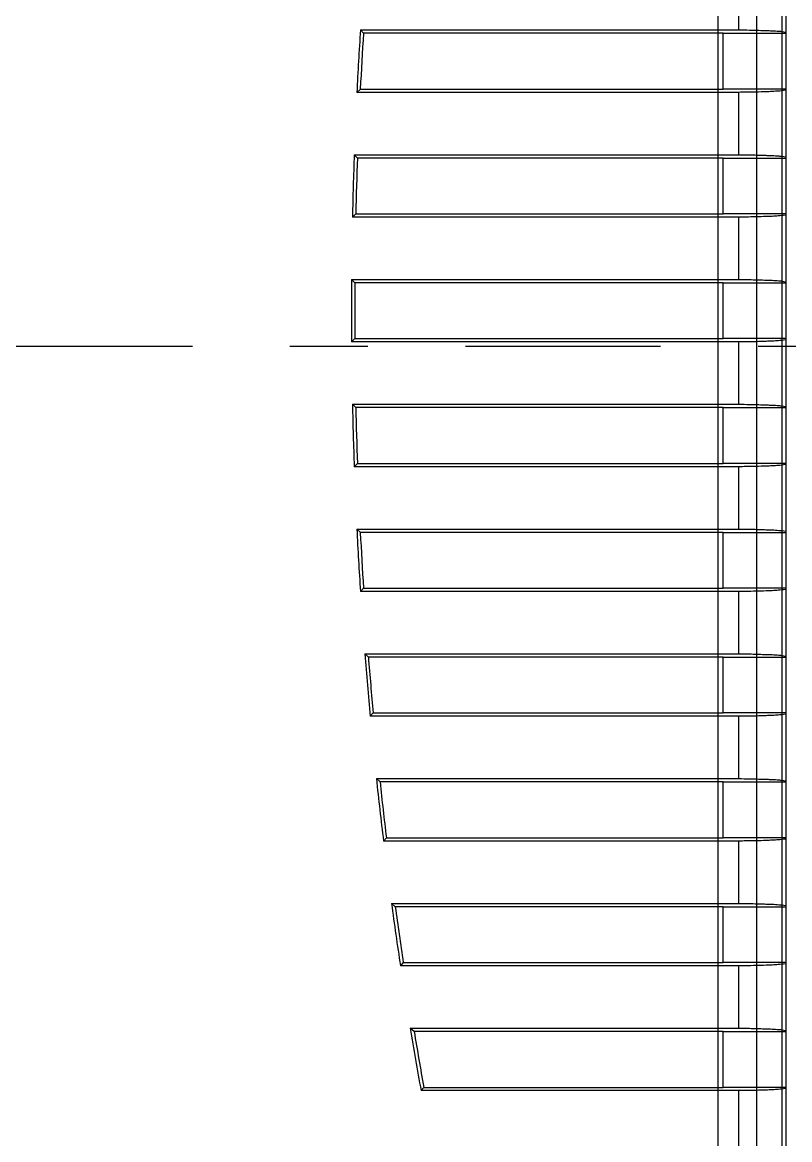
# Model space of a CAD drawing. Header units: inches. Extents: x -4 to 280, y -9 to 35.
# Drawn here: x 36.629 to 37.613, y 14.003 to 15.436 of the extents above; entities that cross this region are included whole.
import ezdxf

# ---------------------------------------------------------------- set-up
doc = ezdxf.new("R2010")
doc.units = ezdxf.units.IN
doc.header["$LTSCALE"] = 0.5
doc.header["$MEASUREMENT"] = 0
doc.linetypes.add('BORDER', pattern=[1.75, 0.5, -0.25, 0.5, -0.25, 0, -0.25])
doc.layers.get('Defpoints').update_dxf_attribs({"color": 252})
doc.layers.add('cpue05', color=7, linetype='Continuous')
doc.layers.add('PS-COVER', color=177, linetype='Continuous')

# ---------------------------------------------------------------- blocks, each defined once
blk = doc.blocks.new('IC200CPUE05')
at = {"layer": 'cpue05', "linetype": 'Continuous'}
for p, q in [((-5.4462, -4.5097), (-5.4462, 0.4603)), ((-5.4142, 0.4642), (-5.4142, -3.5146)), ((-5.4962, 0.4103), (-5.4962, -4.4597))]:
    blk.add_line(p, q, dxfattribs=at)
blk = doc.blocks.new('IC200PWR002')
at = {"layer": 'PS-COVER', "linetype": 'Continuous'}
for p, q in [((-2.3267, -1.813, -0.688), (-2.3267, -1.733, -0.688)), ((-2.2667, -1.7299, -0.688), (-2.2667, -1.8161, -0.688)), ((-2.8117, -1.813, -0.688), (-2.3267, -1.813, -0.688)), ((-2.8117, -1.813, -0.688), (-2.8078, -1.8172, -0.688)), ((-2.3467, -1.8172, -0.688), (-2.8078, -1.8172, -0.688)), ((-2.3467, -1.8888, -0.688), (-2.3467, -1.8172, -0.688)), ((-2.3467, -1.8172, -0.688), (-2.2667, -1.8172, -0.688)), ((-2.2667, -1.8161, -0.688), (-2.2667, -1.8172, -0.688)), ((-2.2667, -1.8172, -0.688), (-2.2667, -1.8888, -0.688)), ((-2.8162, -1.893, -0.688), (-2.8118, -1.8888, -0.688)), ((-2.8118, -1.8888, -0.688), (-2.3467, -1.8888, -0.688)), ((-2.2667, -1.8888, -0.688), (-2.3467, -1.8888, -0.688)), ((-2.2667, -1.8888, -0.688), (-2.2667, -1.8899, -0.688)), ((-2.2667, -1.8899, -0.688), (-2.2667, -1.9761, -0.688)), ((-2.3267, -1.893, -0.688), (-2.8162, -1.893, -0.688)), ((-2.3267, -1.973, -0.688), (-2.3267, -1.893, -0.688)), ((-2.8196, -1.973, -0.688), (-2.3267, -1.973, -0.688)), ((-2.8156, -1.9772, -0.688), (-2.8196, -1.973, -0.688)), ((-2.2667, -1.9761, -0.688), (-2.2667, -1.9772, -0.688)), ((-2.3467, -1.9772, -0.688), (-2.8156, -1.9772, -0.688)), ((-2.3467, -2.0488, -0.688), (-2.3467, -1.9772, -0.688)), ((-2.3467, -1.9772, -0.688), (-2.2667, -1.9772, -0.688)), ((-2.2667, -1.9772, -0.688), (-2.2667, -2.0488, -0.688)), ((-2.8176, -2.0488, -0.688), (-2.8219, -2.053, -0.688)), ((-2.3267, -2.053, -0.688), (-2.8219, -2.053, -0.688)), ((-2.8176, -2.0488, -0.688), (-2.3467, -2.0488, -0.688)), ((-2.2667, -2.0488, -0.688), (-2.3467, -2.0488, -0.688)), ((-2.3267, -2.133, -0.688), (-2.3267, -2.053, -0.688)), ((-2.2667, -2.0488, -0.688), (-2.2667, -2.0499, -0.688)), ((-2.2667, -2.0499, -0.688), (-2.2667, -2.1361, -0.688)), ((-2.823, -2.133, -0.688), (-2.3267, -2.133, -0.688)), ((-2.8189, -2.1372, -0.688), (-2.823, -2.133, -0.688)), ((-2.3467, -2.1372, -0.688), (-2.8189, -2.1372, -0.688)), ((-2.3467, -2.2088, -0.688), (-2.3467, -2.1372, -0.688)), ((-2.3467, -2.1372, -0.688), (-2.2667, -2.1372, -0.688)), ((-2.2667, -2.1361, -0.688), (-2.2667, -2.1372, -0.688)), ((-2.2667, -2.1372, -0.688), (-2.2667, -2.2088, -0.688)), ((-2.8189, -2.2088, -0.688), (-2.823, -2.213, -0.688)), ((-2.3267, -2.213, -0.688), (-2.823, -2.213, -0.688)), ((-2.8189, -2.2088, -0.688), (-2.3467, -2.2088, -0.688)), ((-2.2667, -2.2088, -0.688), (-2.3467, -2.2088, -0.688)), ((-2.3267, -2.293, -0.688), (-2.3267, -2.213, -0.688)), ((-2.2667, -2.2088, -0.688), (-2.2667, -2.2099, -0.688)), ((-2.2667, -2.2099, -0.688), (-2.2667, -2.2961, -0.688)), ((-2.8219, -2.293, -0.688), (-2.3267, -2.293, -0.688)), ((-2.8176, -2.2972, -0.688), (-2.8219, -2.293, -0.688)), ((-2.3467, -2.2972, -0.688), (-2.8176, -2.2972, -0.688)), ((-2.3467, -2.3688, -0.688), (-2.3467, -2.2972, -0.688)), ((-2.3467, -2.2972, -0.688), (-2.2667, -2.2972, -0.688)), ((-2.2667, -2.2961, -0.688), (-2.2667, -2.2972, -0.688)), ((-2.2667, -2.2972, -0.688), (-2.2667, -2.3688, -0.688)), ((-2.8156, -2.3688, -0.688), (-2.8196, -2.373, -0.688)), ((-2.3267, -2.373, -0.688), (-2.8196, -2.373, -0.688)), ((-2.8156, -2.3688, -0.688), (-2.3467, -2.3688, -0.688)), ((-2.2667, -2.3688, -0.688), (-2.3467, -2.3688, -0.688)), ((-2.3267, -2.453, -0.688), (-2.3267, -2.373, -0.688)), ((-2.2667, -2.3688, -0.688), (-2.2667, -2.3699, -0.688)), ((-2.2667, -2.3699, -0.688), (-2.2667, -2.4561, -0.688)), ((-2.8162, -2.453, -0.688), (-2.3267, -2.453, -0.688)), ((-2.8118, -2.4572, -0.688), (-2.8162, -2.453, -0.688)), ((-2.3467, -2.4572, -0.688), (-2.8118, -2.4572, -0.688)), ((-2.3467, -2.5288, -0.688), (-2.3467, -2.4572, -0.688)), ((-2.3467, -2.4572, -0.688), (-2.2667, -2.4572, -0.688)), ((-2.2667, -2.4561, -0.688), (-2.2667, -2.4572, -0.688)), ((-2.2667, -2.4572, -0.688), (-2.2667, -2.5288, -0.688)), ((-2.8078, -2.5288, -0.688), (-2.8117, -2.533, -0.688)), ((-2.3267, -2.533, -0.688), (-2.8117, -2.533, -0.688)), ((-2.8078, -2.5288, -0.688), (-2.3467, -2.5288, -0.688)), ((-2.2667, -2.5288, -0.688), (-2.3467, -2.5288, -0.688)), ((-2.3267, -2.613, -0.688), (-2.3267, -2.533, -0.688)), ((-2.2667, -2.5288, -0.688), (-2.2667, -2.5299, -0.688)), ((-2.2667, -2.5299, -0.688), (-2.2667, -2.6161, -0.688)), ((-2.806, -2.613, -0.688), (-2.3267, -2.613, -0.688)), ((-2.8015, -2.6172, -0.688), (-2.806, -2.613, -0.688)), ((-2.3467, -2.6172, -0.688), (-2.8015, -2.6172, -0.688)), ((-2.3467, -2.6888, -0.688), (-2.3467, -2.6172, -0.688)), ((-2.3467, -2.6172, -0.688), (-2.2667, -2.6172, -0.688)), ((-2.2667, -2.6161, -0.688), (-2.2667, -2.6172, -0.688)), ((-2.2667, -2.6172, -0.688), (-2.2667, -2.6888, -0.688)), ((-2.7954, -2.6888, -0.688), (-2.7992, -2.693, -0.688)), ((-2.3267, -2.693, -0.688), (-2.7992, -2.693, -0.688)), ((-2.7954, -2.6888, -0.688), (-2.3467, -2.6888, -0.688)), ((-2.2667, -2.6888, -0.688), (-2.3467, -2.6888, -0.688)), ((-2.3267, -2.773, -0.688), (-2.3267, -2.693, -0.688)), ((-2.2667, -2.6888, -0.688), (-2.2667, -2.6899, -0.688)), ((-2.2667, -2.6899, -0.688), (-2.2667, -2.7761, -0.688)), ((-2.7912, -2.773, -0.688), (-2.3267, -2.773, -0.688)), ((-2.7866, -2.7772, -0.688), (-2.7912, -2.773, -0.688)), ((-2.3467, -2.7772, -0.688), (-2.7866, -2.7772, -0.688)), ((-2.3467, -2.8488, -0.688), (-2.3467, -2.7772, -0.688)), ((-2.3467, -2.7772, -0.688), (-2.2667, -2.7772, -0.688)), ((-2.2667, -2.7761, -0.688), (-2.2667, -2.7772, -0.688)), ((-2.2667, -2.7772, -0.688), (-2.2667, -2.8488, -0.688)), ((-2.7784, -2.8488, -0.688), (-2.7821, -2.853, -0.688)), ((-2.7784, -2.8488, -0.688), (-2.3467, -2.8488, -0.688)), ((-2.2667, -2.8488, -0.688), (-2.3467, -2.8488, -0.688)), ((-2.2667, -2.8488, -0.688), (-2.2667, -2.8499, -0.688)), ((-2.2667, -2.8499, -0.688), (-2.2667, -2.9361, -0.688)), ((-2.3267, -2.853, -0.688), (-2.7821, -2.853, -0.688)), ((-2.3267, -2.933, -0.688), (-2.3267, -2.853, -0.688)), ((-2.767, -2.9372, -0.688), (-2.7718, -2.933, -0.688)), ((-2.7718, -2.933, -0.688), (-2.3267, -2.933, -0.688)), ((-2.2667, -2.9361, -0.688), (-2.2667, -2.9372, -0.688)), ((-2.3467, -2.9372, -0.688), (-2.767, -2.9372, -0.688)), ((-2.3467, -3.0088, -0.688), (-2.3467, -2.9372, -0.688)), ((-2.3467, -2.9372, -0.688), (-2.2667, -2.9372, -0.688)), ((-2.2667, -2.9372, -0.688), (-2.2667, -3.0088, -0.688)), ((-2.7568, -3.0088, -0.688), (-2.7604, -3.013, -0.688)), ((-2.3267, -3.013, -0.688), (-2.7604, -3.013, -0.688)), ((-2.7568, -3.0088, -0.688), (-2.3467, -3.0088, -0.688)), ((-2.2667, -3.0088, -0.688), (-2.3467, -3.0088, -0.688)), ((-2.3267, -3.093, -0.688), (-2.3267, -3.013, -0.688)), ((-2.2667, -3.0088, -0.688), (-2.2667, -3.0099, -0.688)), ((-2.2667, -3.0099, -0.688), (-2.2667, -3.0961, -0.688)), ((-2.7478, -3.093, -0.688), (-2.3267, -3.093, -0.688)), ((-2.7428, -3.0972, -0.688), (-2.7478, -3.093, -0.688)), ((-2.3467, -3.0972, -0.688), (-2.7428, -3.0972, -0.688)), ((-2.3467, -3.1688, -0.688), (-2.3467, -3.0972, -0.688)), ((-2.3467, -3.0972, -0.688), (-2.2667, -3.0972, -0.688)), ((-2.2667, -3.0961, -0.688), (-2.2667, -3.0972, -0.688)), ((-2.2667, -3.0972, -0.688), (-2.2667, -3.1688, -0.688)), ((-2.7305, -3.1688, -0.688), (-2.734, -3.173, -0.688)), ((-2.3267, -3.173, -0.688), (-2.734, -3.173, -0.688)), ((-2.7305, -3.1688, -0.688), (-2.3467, -3.1688, -0.688)), ((-2.2667, -3.1688, -0.688), (-2.3467, -3.1688, -0.688)), ((-2.3267, -3.253, -0.688), (-2.3267, -3.173, -0.688)), ((-2.2667, -3.1688, -0.688), (-2.2667, -3.1699, -0.688)), ((-2.2667, -3.1699, -0.688), (-2.2667, -3.2561, -0.688))]:
    blk.add_line(p, q, dxfattribs=at)
at = {"layer": 'PS-COVER', "linetype": 'Continuous', "elevation": -0.688}
for points in [[(-2.3267, -1.813, -0.005023), (-2.3132, -1.8131, -0.0035), (-2.2939, -1.8137, -0.001085), (-2.2877, -1.8139, -0.001959), (-2.2842, -1.814, -0.006879), (-2.2756, -1.8146, -0.012706), (-2.2709, -1.815, -0.034215), (-2.267, -1.8158, -0.339563), (-2.2667, -1.8161)], [(-2.2667, -1.8899, -0.365932), (-2.2671, -1.8904, -0.023401), (-2.2765, -1.8915, -0.003665), (-2.2799, -1.8917, -0.00286), (-2.2842, -1.892, -0.0035), (-2.2917, -1.8923, -0.00201), (-2.3046, -1.8927, -0.002632), (-2.3177, -1.8929, -0.003838), (-2.3267, -1.893)], [(-2.3267, -1.973, -0.005023), (-2.3132, -1.9731, -0.0035), (-2.2939, -1.9737, -0.001088), (-2.2877, -1.9739, -0.001956), (-2.2842, -1.974, -0.006879), (-2.2756, -1.9746, -0.012706), (-2.2709, -1.975, -0.034211), (-2.267, -1.9758, -0.339567), (-2.2667, -1.9761)], [(-2.2667, -2.0499, -0.365933), (-2.2671, -2.0504, -0.023401), (-2.2765, -2.0515, -0.003665), (-2.2799, -2.0517, -0.00286), (-2.2842, -2.052, -0.003501), (-2.2917, -2.0523, -0.002009), (-2.3046, -2.0527, -0.002632), (-2.3177, -2.0529, -0.003838), (-2.3267, -2.053)], [(-2.3267, -2.133, -0.005023), (-2.3132, -2.1331, -0.0035), (-2.2939, -2.1337, -0.001088), (-2.2877, -2.1339, -0.001956), (-2.2842, -2.134, -0.006879), (-2.2756, -2.1346, -0.012706), (-2.2709, -2.135, -0.034211), (-2.267, -2.1358, -0.339568), (-2.2667, -2.1361)], [(-2.2667, -2.2099, -0.365933), (-2.2671, -2.2104, -0.023401), (-2.2765, -2.2115, -0.003665), (-2.2799, -2.2117, -0.00286), (-2.2842, -2.212, -0.003501), (-2.2917, -2.2123, -0.002009), (-2.3046, -2.2127, -0.002632), (-2.3177, -2.2129, -0.003838), (-2.3267, -2.213)], [(-2.3267, -2.293, -0.005023), (-2.3132, -2.2931, -0.0035), (-2.2939, -2.2937, -0.001088), (-2.2877, -2.2939, -0.001956), (-2.2842, -2.294, -0.006879), (-2.2756, -2.2946, -0.012706), (-2.2709, -2.295, -0.034211), (-2.267, -2.2958, -0.339567), (-2.2667, -2.2961)], [(-2.2667, -2.3699, -0.365933), (-2.2671, -2.3704, -0.023401), (-2.2765, -2.3715, -0.003665), (-2.2799, -2.3717, -0.00286), (-2.2842, -2.372, -0.003501), (-2.2917, -2.3723, -0.002009), (-2.3046, -2.3727, -0.002632), (-2.3177, -2.3729, -0.003838), (-2.3267, -2.373)], [(-2.3267, -2.453, -0.005023), (-2.3132, -2.4531, -0.0035), (-2.2939, -2.4537, -0.001088), (-2.2877, -2.4539, -0.001956), (-2.2842, -2.454, -0.006879), (-2.2756, -2.4546, -0.012706), (-2.2709, -2.455, -0.034211), (-2.267, -2.4558, -0.339568), (-2.2667, -2.4561)], [(-2.2667, -2.5299, -0.365933), (-2.2671, -2.5304, -0.023401), (-2.2765, -2.5315, -0.003665), (-2.2799, -2.5317, -0.00286), (-2.2842, -2.532, -0.003501), (-2.2917, -2.5323, -0.002009), (-2.3046, -2.5327, -0.002632), (-2.3177, -2.5329, -0.003838), (-2.3267, -2.533)], [(-2.3267, -2.613, -0.005023), (-2.3132, -2.6131, -0.0035), (-2.2939, -2.6137, -0.001088), (-2.2877, -2.6139, -0.001956), (-2.2842, -2.614, -0.006879), (-2.2756, -2.6146, -0.012706), (-2.2709, -2.615, -0.034211), (-2.267, -2.6158, -0.339567), (-2.2667, -2.6161)], [(-2.2667, -2.6899, -0.365933), (-2.2671, -2.6904, -0.023401), (-2.2765, -2.6915, -0.003665), (-2.2799, -2.6917, -0.00286), (-2.2842, -2.692, -0.003501), (-2.2917, -2.6923, -0.002009), (-2.3046, -2.6927, -0.002632), (-2.3177, -2.6929, -0.003838), (-2.3267, -2.693)], [(-2.3267, -2.773, -0.005023), (-2.3132, -2.7731, -0.0035), (-2.2939, -2.7737, -0.001088), (-2.2877, -2.7739, -0.001956), (-2.2842, -2.774, -0.006879), (-2.2756, -2.7746, -0.012706), (-2.2709, -2.775, -0.034211), (-2.267, -2.7758, -0.339568), (-2.2667, -2.7761)], [(-2.2667, -2.8499, -0.365933), (-2.2671, -2.8504, -0.023401), (-2.2765, -2.8515, -0.003665), (-2.2799, -2.8517, -0.00286), (-2.2842, -2.852, -0.003501), (-2.2917, -2.8523, -0.002009), (-2.3046, -2.8527, -0.002632), (-2.3177, -2.8529, -0.003838), (-2.3267, -2.853)], [(-2.3267, -2.933, -0.005023), (-2.3132, -2.9331, -0.0035), (-2.2939, -2.9337, -0.001088), (-2.2877, -2.9339, -0.001956), (-2.2842, -2.934, -0.006879), (-2.2756, -2.9346, -0.012706), (-2.2709, -2.935, -0.034211), (-2.267, -2.9358, -0.339567), (-2.2667, -2.9361)], [(-2.2667, -3.0099, -0.365933), (-2.2671, -3.0104, -0.023401), (-2.2765, -3.0115, -0.003665), (-2.2799, -3.0117, -0.00286), (-2.2842, -3.012, -0.003501), (-2.2917, -3.0123, -0.002009), (-2.3046, -3.0127, -0.002632), (-2.3177, -3.0129, -0.003838), (-2.3267, -3.013)], [(-2.3267, -3.093, -0.005023), (-2.3132, -3.0931, -0.0035), (-2.2939, -3.0937, -0.001088), (-2.2877, -3.0939, -0.001956), (-2.2842, -3.094, -0.006879), (-2.2756, -3.0946, -0.012706), (-2.2709, -3.095, -0.034211), (-2.267, -3.0958, -0.339568), (-2.2667, -3.0961)], [(-2.2667, -3.1699, -0.365933), (-2.2671, -3.1704, -0.023401), (-2.2765, -3.1715, -0.003665), (-2.2799, -3.1717, -0.00286), (-2.2842, -3.172, -0.003501), (-2.2917, -3.1723, -0.002009), (-2.3046, -3.1727, -0.002632), (-2.3177, -3.1729, -0.003838), (-2.3267, -3.173)]]:
    blk.add_lwpolyline(points, format="xyb", dxfattribs=at)
at = {"layer": 'PS-COVER', "linetype": 'Continuous'}
for radius, start, end in [(5.65, 176.3468, 177.1594), (5.6458, 176.3867, 177.1147), (5.65, 177.9714, 178.783), (5.6458, 178.0125, 178.7395), (5.65, 179.5944, 180.4056), (5.6458, 179.6366, 180.3634), (5.65, 181.217, 182.0286), (5.6458, 181.2605, 181.9875), (5.65, 182.8406, 183.6532), (5.6458, 182.8853, 183.6133), (5.65, 184.4665, 185.2807), (5.6458, 184.5125, 185.2419), (5.65, 186.096, 186.9125), (5.6458, 186.1433, 186.8748), (5.65, 187.7305, 188.55), (5.6458, 187.7792, 188.5134), (5.65, 189.3713, 190.1946), (5.6458, 189.4215, 190.159)]:
    blk.add_arc((2.8268, -2.173, -0.688), radius, start, end, dxfattribs=at)

msp = doc.modelspace()

# ---------------------------------------------------------------- linework, layer by layer
at = {"layer": 'Defpoints', "linetype": 'BORDER'}
msp.add_line((9.89741, 15.02062), (65.29296, 15.02062), dxfattribs=at)

# ---------------------------------------------------------------- block references
for name, p in [('IC200CPUE05', (43.01706, 16.69081)), ('IC200PWR002', (39.87442, 17.23912, 0.688))]:
    msp.add_blockref(name, p)

doc.saveas('drawing.dxf')
